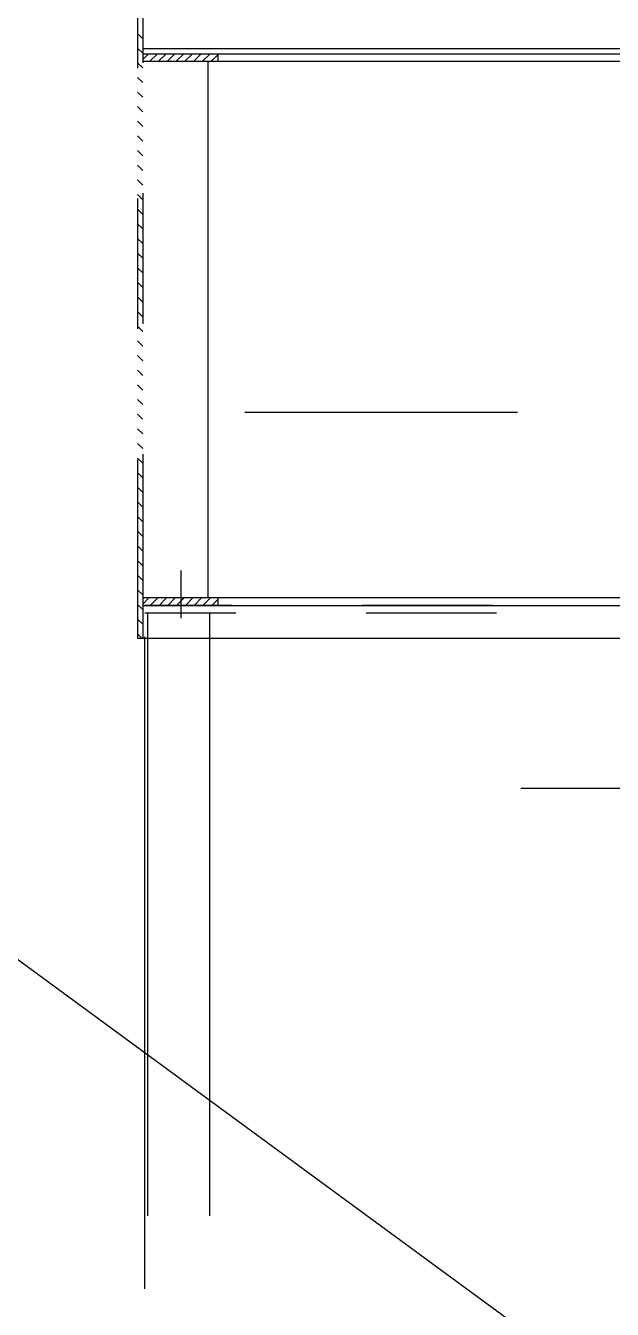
# Model space of a CAD drawing. Header units: millimetres. Extents: x 0 to 21000, y -574 to 14850.
# Drawn here: x 2984 to 3884, y 7291 to 9260 of the extents above; entities that cross this region are included whole.
import ezdxf

# ---------------------------------------------------------------- set-up
doc = ezdxf.new("R2010")
doc.units = ezdxf.units.MM
doc.header["$LTSCALE"] = 500
doc.linetypes.add('F', pattern=[0.75, 0.5, -0.25])
doc.linetypes.add('K', pattern=[2.5, 1.25, -0.25, 0.25, -0.25, 0.25, -0.25])
for name, color, linetype in [('02', 1, 'Continuous'), ('04', 2, 'F'), ('07', 6, 'K')]:
    doc.layers.add(name, color=color, linetype=linetype)

# ---------------------------------------------------------------- blocks, each defined once
blk = doc.blocks.new('H')
at = {"layer": '07', "color": 6, "linetype": 'K', "ltscale": 1.6}
for p, q in [((9952.5, 26265.5), (9952.5, 23983.5)), ((9944.5, 26257.5), (9944.5, 23983.5)), ((9952.5, 24902.6), (9944.5, 24910.6)), ((9952.5, 24880.2), (9944.5, 24888.2)), ((9952.5, 24887.5), (11644.5, 24887.5)), ((9952.5, 24857.7), (9944.5, 24865.7)), ((9952.5, 24870.6), (9961.4, 24879.5)), ((9952.5, 24879.5), (11544.5, 24879.5)), ((10790.5, 24867.5), (9952.5, 24867.5)), ((9962.9, 24867.5), (9974.9, 24879.5)), ((9976.4, 24867.5), (9988.4, 24879.5)), ((9989.8, 24867.5), (10001.8, 24879.5)), ((10003.3, 24867.5), (10015.3, 24879.5)), ((10016.8, 24867.5), (10028.8, 24879.5)), ((10030.2, 24867.5), (10042.2, 24879.5)), ((10043.7, 24867.5), (10055.7, 24879.5)), ((10052.5, 24867.5), (10052.5, 24045.5)), ((10057.2, 24867.5), (10067.5, 24877.8)), ((10067.5, 24879.5), (10067.5, 24867.5)), ((9952.5, 24835.3), (9944.5, 24843.3)), ((9952.5, 24812.8), (9944.5, 24820.8)), ((9952.5, 24790.4), (9944.5, 24798.4)), ((9952.5, 24767.9), (9944.5, 24775.9)), ((9952.5, 24745.5), (9944.5, 24753.5)), ((9952.5, 24723), (9944.5, 24731)), ((9952.5, 24700.6), (9944.5, 24708.6)), ((9952.5, 24678.1), (9944.5, 24686.1)), ((9952.5, 24655.7), (9944.5, 24663.7)), ((9952.5, 24633.2), (9944.5, 24641.2)), ((9952.5, 24610.8), (9944.5, 24618.8)), ((9952.5, 24588.3), (9944.5, 24596.3)), ((9952.5, 24565.9), (9944.5, 24573.9)), ((9952.5, 24543.4), (9944.5, 24551.4)), ((9952.5, 24521), (9944.5, 24529)), ((9952.5, 24498.5), (9944.5, 24506.5)), ((9952.5, 24476.1), (9944.5, 24484.1)), ((9952.5, 24453.6), (9944.5, 24461.6)), ((9952.5, 24431.2), (9944.5, 24439.2)), ((9952.5, 24408.7), (9944.5, 24416.7)), ((9952.5, 24386.3), (9944.5, 24394.3)), ((9952.5, 24363.8), (9944.5, 24371.8)), ((9952.5, 24341.4), (9944.5, 24349.4)), ((9951.8, 24319.5), (9944.5, 24326.9)), ((9952.5, 24318.9), (9951.8, 24319.5)), ((12527.1, 24329.5), (10109.1, 24329.5)), ((9952.5, 24296.5), (9944.5, 24304.5)), ((9952.5, 24274), (9944.5, 24282)), ((9952.5, 24251.5), (9944.5, 24259.5)), ((9952.5, 24229.1), (9944.5, 24237.1)), ((9952.5, 24206.6), (9944.5, 24214.6)), ((9952.5, 24184.2), (9944.5, 24192.2)), ((9952.5, 24161.7), (9944.5, 24169.7)), ((9952.5, 24139.3), (9944.5, 24147.3)), ((9952.5, 24116.8), (9944.5, 24124.8)), ((9952.5, 24094.4), (9944.5, 24102.4)), ((9952.5, 24071.9), (9944.5, 24079.9)), ((10011.5, 24014), (10011.5, 24086.9)), ((9952.5, 24049.5), (9944.5, 24057.5)), ((9952.5, 24035.4), (9962.6, 24045.5)), ((9952.5, 24045.5), (10769.5, 24045.5)), ((9964.1, 24033.5), (9976.1, 24045.5)), ((9977.5, 24033.5), (9989.5, 24045.5)), ((9991, 24033.5), (10003, 24045.5)), ((10004.5, 24033.5), (10011.5, 24040.5)), ((10011.5, 24040.5), (10016.5, 24045.5)), ((10017.9, 24033.5), (10029.9, 24045.5)), ((10031.4, 24033.5), (10043.4, 24045.5)), ((10044.9, 24033.5), (10056.9, 24045.5)), ((10058.4, 24033.5), (10067.5, 24042.7)), ((10067.5, 24045.5), (10067.5, 24033.5)), ((9952.5, 24027), (9944.5, 24035)), ((9952.5, 24033.5), (10769.5, 24033.5)), ((13689.2, 24033.5), (9955.5, 24033.5)), ((9955.5, 20985.5), (9955.5, 24033.5)), ((13695.2, 24021.5), (9955.5, 24021.5)), ((9960.5, 21097.5), (9960.5, 24021.5)), ((10055.5, 21097.5), (10055.5, 24021.5)), ((9952.5, 24004.6), (9944.5, 24012.6)), ((9951.1, 23983.5), (9944.5, 23990.1)), ((9944.5, 23983.5), (10769.5, 23983.5)), ((10532.5, 23753.5), (14604.9, 23753.5))]:
    blk.add_line(p, q, dxfattribs=at)

msp = doc.modelspace()

# ---------------------------------------------------------------- linework, layer by layer
at = {"layer": '02', "ltscale": 2}
msp.add_line((4743.969, 6528.842), (2468.422, 8196.709), dxfattribs=at)

# ---------------------------------------------------------------- block references
at = {"layer": '04', "ltscale": 2}
msp.add_blockref('H', (-6788.729, -15662.601), dxfattribs=at)

doc.saveas('drawing.dxf')
